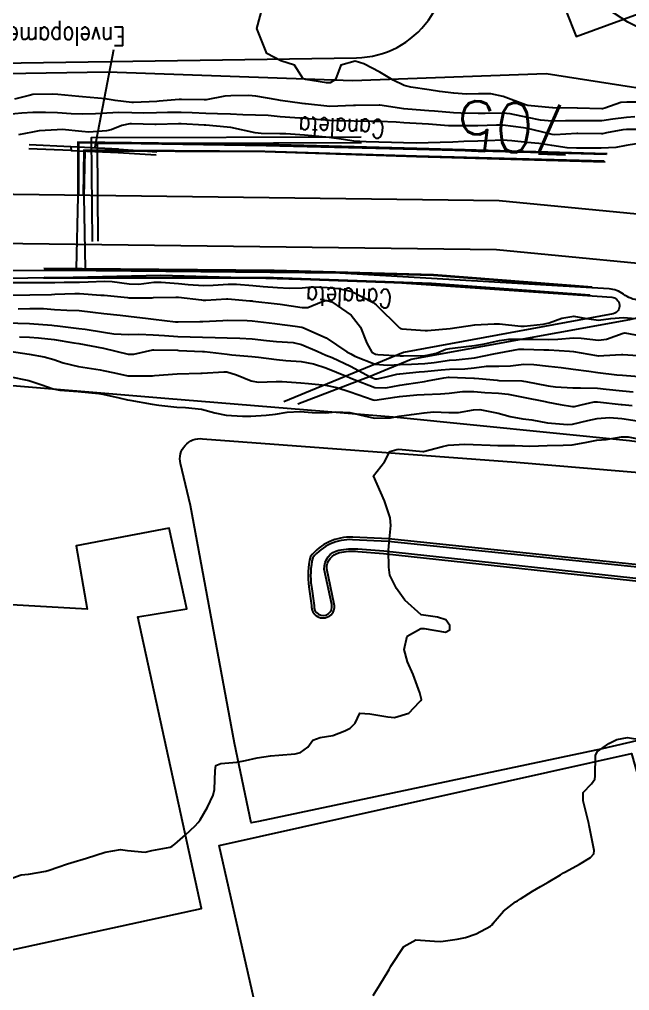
# Model space of a CAD drawing. Header units: metres. Extents: x 286371 to 293043, y 7462578 to 7466404.
# Drawn here: x 289545.4 to 289594.7, y 7464607.6 to 7464686.1 of the extents above; entities that cross this region are included whole.
import ezdxf
from ezdxf.enums import TextEntityAlignment as Align

# ---------------------------------------------------------------- set-up
doc = ezdxf.new("R2010")
doc.units = ezdxf.units.M
doc.header["$MEASUREMENT"] = 0
doc.linetypes.add('CONTINUO', pattern=[0])
doc.linetypes.add('TRACEJADO', pattern=[8.7, 8, -0.7])
for name, color, linetype in [('CANALETA', 151, 'Continuous'), ('Canaleta de Drenagem', 151, 'Continuous'), ('Canteiro', 45, 'Continuous'), ('Cotas', 45, 'Continuous'), ('Curvas de Nivel 1m', 11, 'Continuous'), ('Curvas de Nivel 5m', 15, 'Continuous'), ('Divisas', 45, 'Continuous'), ('Edificações', 30, 'Continuous'), ('ENVELOPAMENTO', 45, 'CONTINUO'), ('Linha Férrea', 20, 'Continuous'), ('TEXTO', 45, 'Continuous'), ('Vias primárias', 230, 'Continuous')]:
    doc.layers.add(name, color=color, linetype=linetype)
doc.styles.add('ROMANS', font='romans', dxfattribs={"height": 0.2})
doc.styles.add('Style-STANDARD', font='STANDARD.shx')

msp = doc.modelspace()

# ---------------------------------------------------------------- linework, layer by layer
at = {"layer": 'CANALETA', "linetype": 'CONTINUO'}
for points in [[(289592.86, 7464675.222, 702.845), (289577.474, 7464675.652, 702.927), (289565.3, 7464675.96, 702.918), (289550.087, 7464676.151, 703.279), (289550.083, 7464671.773, 703.29), (289549.93, 7464665.959, 703.289)], [(289592.799, 7464675.167, 702.727), (289577.472, 7464675.564, 702.728), (289565.312, 7464675.876, 702.784), (289550.131, 7464676.098, 702.693), (289550.123, 7464671.835, 702.716)], [(289592.632, 7464674.633, 702.643), (289577.459, 7464675.037, 702.68), (289565.189, 7464675.419, 702.619), (289550.574, 7464675.506, 702.672), (289550.507, 7464671.821, 702.715)], [(289592.697, 7464674.549, 703.405), (289577.443, 7464674.966, 703.263), (289565.219, 7464675.368, 703.313), (289550.641, 7464675.433, 703.279), (289550.555, 7464671.748, 703.288), (289550.67, 7464665.952, 703.274)], [(289547.336, 7464665.984, 703.314), (289565.956, 7464665.81, 703.251), (289578.84, 7464665.46, 703.253), (289591.665, 7464664.459, 703.671)], [(289547.36, 7464665.931, 702.971), (289565.959, 7464665.725, 702.995), (289578.823, 7464665.412, 702.983), (289591.617, 7464664.411, 703.243)], [(289547.291, 7464665.2, 704.559), (289565.86, 7464665.177, 704.463), (289578.64, 7464664.725, 704.46), (289591.483, 7464663.79, 704.365)], [(289547.345, 7464665.259, 702.978), (289565.898, 7464665.237, 702.904), (289578.665, 7464664.769, 702.909), (289591.477, 7464663.826, 703.214)]]:
    msp.add_polyline3d(points, dxfattribs=at)
at = {"layer": 'Canaleta de Drenagem'}
for points in [[(289551.25, 7464668.145), (289551.172, 7464676.527), (289572.992, 7464676.605)], [(289551.727, 7464668.149), (289551.654, 7464676.052), (289572.994, 7464676.128)], [(289567.859, 7464655.023), (289573.715, 7464657.245), (289577.027, 7464658.636), (289594.707, 7464661.843), (289595.838, 7464662.095), (289623.062, 7464658.187), (289624.213, 7464659.355), (289625.044, 7464660.36), (289626.12, 7464664.027), (289626.826, 7464669.15), (289628.31, 7464670.743), (289630.053, 7464671.373), (289633.91, 7464670.928), (289644.37, 7464668.261)]]:
    msp.add_lwpolyline(points, dxfattribs=at)
for points in [[(289644.889, 7464670.076), (289632.167, 7464673.188), (289628.393, 7464673.474), (289624.593, 7464670.379), (289623.339, 7464667.985), (289622.257, 7464660.329), (289622.186, 7464660.179), (289595.467, 7464663.369, -0.130756), (289594.176, 7464663.883, 0.14564), (289593.02, 7464664.304), (289571.254, 7464665.576), (289548.768, 7464665.794), (289528.567, 7464665.675)], [(289528.748, 7464665.011), (289548.507, 7464665.225), (289556.796, 7464665.405), (289574.675, 7464664.894), (289593.229, 7464663.629, -0.84533), (289593.363, 7464662.286), (289576.393, 7464659.166), (289566.73, 7464655.181)]]:
    msp.add_lwpolyline(points, format="xyb", dxfattribs=at)
at = {"layer": 'Canteiro'}
msp.add_lwpolyline([(289598.162, 7464640.593, -0.231779), (289605.423, 7464637.152), (289605.751, 7464637.42), (289606.878, 7464636.036, 0.994955), (289607.95, 7464637.072), (289607.334, 7464637.716, 0.158967), (289600.015, 7464641.326), (289575.175, 7464643.902), (289572.288, 7464644.038, 0.240532), (289569.068, 7464642.58, 0.095289), (289568.952, 7464640.25), (289569.168, 7464638.719, 1.175894), (289570.607, 7464638.789), (289569.997, 7464641.654, -0.369032), (289571.187, 7464643.192, -0.070366), (289572.714, 7464643.291), (289574.81, 7464643.132)], format="xyb", close=True, dxfattribs=at)
at = {"layer": 'Curvas de Nivel 1m', "flags": 128}
for points, elevation in [([(289595.923, 7464679.391), (289594.452, 7464679.402), (289593.982, 7464679.36), (289592.687, 7464678.911), (289592.493, 7464678.864), (289592.443, 7464678.86), (289590.474, 7464678.913), (289590.444, 7464678.914), (289588.474, 7464678.944), (289588.444, 7464678.944), (289587.849, 7464678.983), (289586.446, 7464679.13), (289586.27, 7464679.184), (289584.456, 7464679.842), (289583.453, 7464680.056), (289582.459, 7464680.065), (289581.484, 7464680.053), (289580.459, 7464680.109), (289579.319, 7464680.254), (289578.463, 7464680.396), (289576.997, 7464680.615), (289576.468, 7464680.748), (289575.556, 7464681.168), (289574.484, 7464681.828), (289573.202, 7464682.495), (289572.496, 7464682.698), (289571.337, 7464682.387), (289570.9, 7464681.238), (289570.47, 7464680.957), (289570.171, 7464680.952), (289568.473, 7464681.224), (289568.289, 7464681.287), (289567.586, 7464682.388), (289566.496, 7464682.747), (289565.366, 7464683.332), (289564.534, 7464685.344), (289565.098, 7464687.334)], 707), ([(289604.463, 7464686.726), (289603.936, 7464685.341), (289603.535, 7464684.739), (289602.521, 7464683.882), (289600.504, 7464682.794), (289599.546, 7464681.75), (289598.611, 7464680.822), (289598.495, 7464680.803), (289598.474, 7464680.803), (289598.388, 7464680.826), (289598.177, 7464681.131), (289597.366, 7464682.842), (289596.534, 7464684.854), (289594.549, 7464685.867), (289592.912, 7464686.909)], 708), ([(289595.109, 7464678.196), (289594.433, 7464678.164), (289593.322, 7464678.01), (289592.429, 7464677.898), (289591.484, 7464677.873), (289590.428, 7464677.892), (289589.499, 7464677.887), (289588.427, 7464677.865), (289587.477, 7464677.94), (289586.431, 7464678.148), (289585.012, 7464678.449), (289584.436, 7464678.511), (289583.002, 7464678.49), (289582.435, 7464678.481), (289581.028, 7464678.493), (289580.435, 7464678.521), (289578.901, 7464678.654), (289578.438, 7464678.696), (289576.761, 7464678.828), (289576.44, 7464678.862), (289574.486, 7464679.141), (289574.443, 7464679.145), (289572.52, 7464679.136), (289572.443, 7464679.137), (289572.359, 7464679.133), (289570.441, 7464679.041), (289568.468, 7464679.259), (289568.444, 7464679.258), (289568.213, 7464679.288), (289566.447, 7464679.538), (289566.19, 7464679.576), (289564.452, 7464679.877), (289563.879, 7464679.926), (289562.452, 7464679.915), (289561.949, 7464679.885), (289560.447, 7464679.589), (289560.281, 7464679.572), (289558.447, 7464679.612), (289558.277, 7464679.606), (289556.659, 7464679.461), (289556.453, 7464679.455), (289554.577, 7464679.357), (289554.442, 7464679.363), (289553.084, 7464679.515), (289552.446, 7464679.628), (289552.316, 7464679.657), (289550.448, 7464679.832), (289550.151, 7464679.857), (289548.45, 7464680.005), (289548.003, 7464680.039), (289546.45, 7464680.009), (289546.131, 7464679.938), (289544.945, 7464679.637)], 706), ([(289595.243, 7464676.025), (289594.394, 7464675.884), (289593.553, 7464675.734), (289592.389, 7464675.675), (289591.631, 7464675.684), (289590.395, 7464675.686), (289589.64, 7464675.711), (289588.398, 7464675.884), (289587.336, 7464676.055), (289586.401, 7464676.139), (289585.158, 7464676.267), (289584.403, 7464676.313), (289583.18, 7464676.275), (289582.402, 7464676.25), (289581.277, 7464676.205), (289580.4, 7464676.165), (289579.365, 7464676.145), (289578.399, 7464676.096), (289577.459, 7464676.078), (289576.398, 7464676.102), (289575.432, 7464676.135), (289574.399, 7464676.172), (289573.378, 7464676.184), (289572.399, 7464676.237), (289571.55, 7464676.38), (289570.404, 7464676.551), (289569.003, 7464676.678), (289568.406, 7464676.732), (289566.88, 7464676.834), (289566.407, 7464676.843), (289564.893, 7464676.851), (289564.407, 7464676.906), (289562.443, 7464677.345), (289562.414, 7464677.352), (289562.16, 7464677.378), (289560.416, 7464677.536), (289560.281, 7464677.541), (289558.417, 7464677.648), (289558.205, 7464677.65), (289556.416, 7464677.592), (289556.289, 7464677.593), (289554.416, 7464677.653), (289554.267, 7464677.646), (289553.633, 7464677.506), (289552.77, 7464677.158), (289552.407, 7464677.068), (289550.975, 7464676.976), (289550.406, 7464677.031), (289548.81, 7464677.176), (289548.408, 7464677.159), (289546.944, 7464677.068), (289546.404, 7464676.972), (289545.28, 7464676.753)], 704), ([(289544.221, 7464664.807), (289545.401, 7464664.81), (289546.222, 7464664.82), (289547.001, 7464664.824), (289548.223, 7464664.824), (289548.959, 7464664.838), (289550.224, 7464664.853), (289550.904, 7464664.864), (289552.225, 7464664.934), (289552.841, 7464664.899), (289554.222, 7464664.703), (289555.008, 7464664.697), (289556.225, 7464664.84), (289556.822, 7464664.858), (289558.224, 7464664.734), (289558.992, 7464664.654), (289560.222, 7464664.582), (289561.01, 7464664.605), (289562.224, 7464664.691), (289562.912, 7464664.676), (289564.222, 7464664.566), (289565.052, 7464664.502), (289566.221, 7464664.42), (289567.157, 7464664.363), (289568.221, 7464664.402), (289569.021, 7464664.474), (289570.222, 7464664.425), (289571.137, 7464664.324), (289572.217, 7464664.08), (289573.959, 7464663.198), (289574.191, 7464663.014), (289576.073, 7464661.166), (289576.163, 7464661.095), (289576.255, 7464661.07), (289578.161, 7464660.931), (289578.351, 7464660.942), (289580.164, 7464661.104), (289582.169, 7464661.391), (289583.724, 7464661.487), (289584.171, 7464661.471), (289585.882, 7464661.295), (289586.168, 7464661.294), (289587.704, 7464661.449), (289588.173, 7464661.561), (289589.194, 7464661.944), (289590.181, 7464662.096), (289591.196, 7464661.912), (289592.177, 7464661.774), (289593.173, 7464661.906), (289594.181, 7464661.981), (289595.149, 7464661.9)], 704), ([(289545.25, 7464662.694), (289546.19, 7464662.708), (289547.295, 7464662.707), (289548.19, 7464662.645), (289549.181, 7464662.578), (289550.189, 7464662.545), (289551.298, 7464662.427), (289552.186, 7464662.31), (289553.507, 7464662.182), (289554.183, 7464662.102), (289555.752, 7464661.899), (289556.18, 7464661.852), (289557.974, 7464661.641), (289558.177, 7464661.631), (289559.928, 7464661.658), (289560.178, 7464661.664), (289561.806, 7464661.754), (289562.18, 7464661.772), (289563.775, 7464661.756), (289564.18, 7464661.725), (289565.997, 7464661.497), (289566.176, 7464661.474), (289567.65, 7464661.292), (289568.173, 7464661.212), (289568.262, 7464661.193), (289570.15, 7464660.348), (289571.833, 7464659.229), (289572.131, 7464659.05), (289572.479, 7464658.869), (289574.119, 7464658.217), (289575.148, 7464658.15), (289576.12, 7464658.198), (289577.039, 7464658.232), (289578.121, 7464658.288), (289578.884, 7464658.362), (289580.125, 7464658.531), (289580.649, 7464658.574), (289582.129, 7464658.727), (289583.692, 7464659.043), (289584.136, 7464659.146), (289585.726, 7464659.425), (289586.141, 7464659.439), (289587.733, 7464659.388), (289588.14, 7464659.368), (289589.807, 7464659.282), (289590.139, 7464659.253), (289591.999, 7464658.916), (289592.134, 7464658.889), (289592.163, 7464658.885), (289592.584, 7464658.908), (289594.025, 7464658.997), (289594.136, 7464658.997), (289596.114, 7464658.875)], 706), ([(289544.277, 7464661.548), (289546.172, 7464661.507), (289547.963, 7464661.381), (289548.171, 7464661.355), (289548.428, 7464661.323), (289550.167, 7464661.108), (289550.674, 7464661.039), (289552.163, 7464660.801), (289552.996, 7464660.678), (289554.161, 7464660.623), (289555.002, 7464660.641), (289556.161, 7464660.598), (289557.074, 7464660.537), (289558.16, 7464660.469), (289559.152, 7464660.427), (289560.159, 7464660.399), (289561.178, 7464660.369), (289562.159, 7464660.353), (289563.184, 7464660.334), (289564.158, 7464660.272), (289565.337, 7464660.139), (289566.149, 7464660.058), (289567.478, 7464659.964), (289568.145, 7464659.818), (289569.428, 7464659.265), (289570.13, 7464658.956), (289570.622, 7464658.752), (289572.116, 7464658.053), (289573.718, 7464657.2), (289574.102, 7464657.036), (289574.265, 7464657.028), (289574.893, 7464657.183), (289575.871, 7464657.405), (289576.108, 7464657.437), (289577.659, 7464657.593), (289578.112, 7464657.633), (289579.458, 7464657.77), (289580.115, 7464657.826), (289581.349, 7464657.852), (289582.117, 7464657.916), (289583.111, 7464658.047), (289584.119, 7464658.063), (289585.043, 7464658.098), (289586.122, 7464658.209), (289586.932, 7464658.182), (289588.12, 7464658.053), (289589.138, 7464657.94), (289590.117, 7464657.822), (289591.387, 7464657.654), (289592.113, 7464657.543), (289593.646, 7464657.357), (289594.111, 7464657.325), (289595.765, 7464657.204)], 707), ([(289545.353, 7464660.44), (289546.156, 7464660.399), (289546.899, 7464660.354), (289548.153, 7464660.208), (289549.757, 7464659.954), (289550.149, 7464659.884), (289552.144, 7464659.524), (289554.137, 7464659.035), (289554.6, 7464659.025), (289556.143, 7464659.373), (289556.222, 7464659.384), (289558.143, 7464659.343), (289558.24, 7464659.336), (289560.142, 7464659.241), (289560.313, 7464659.231), (289562.139, 7464659.031), (289562.518, 7464658.987), (289564.134, 7464658.846), (289564.674, 7464658.795), (289566.123, 7464658.602), (289566.897, 7464658.529), (289568.121, 7464658.443), (289569.13, 7464658.259), (289570.114, 7464657.916), (289571.837, 7464657.228), (289572.103, 7464657.124), (289572.282, 7464657.041), (289574.091, 7464656.341), (289574.967, 7464656.305), (289576.094, 7464656.524), (289576.638, 7464656.614), (289578.1, 7464656.832), (289578.355, 7464656.876), (289579.654, 7464657.111), (289580.045, 7464657.166), (289580.105, 7464657.168), (289582.083, 7464657.096), (289582.104, 7464657.098), (289582.13, 7464657.099), (289582.504, 7464657.066), (289583.986, 7464656.92), (289584.102, 7464656.912), (289585.97, 7464656.875), (289586.102, 7464656.86), (289586.28, 7464656.823), (289588.097, 7464656.473), (289588.68, 7464656.381), (289590.094, 7464656.296), (289590.722, 7464656.307), (289592.094, 7464656.272), (289592.785, 7464656.212), (289594.092, 7464656.077), (289594.968, 7464655.995)], 708), ([(289544.516, 7464659.272), (289546.135, 7464659.023), (289547.349, 7464658.816), (289548.129, 7464658.59), (289548.88, 7464658.334), (289550.121, 7464658.036), (289551.893, 7464657.752), (289552.117, 7464657.714), (289553.052, 7464657.51), (289554.111, 7464657.289), (289554.337, 7464657.265), (289556.111, 7464657.286), (289556.282, 7464657.292), (289558.114, 7464657.434), (289560.027, 7464657.494), (289560.115, 7464657.496), (289561.883, 7464657.613), (289562.117, 7464657.593), (289562.902, 7464657.363), (289564.097, 7464656.873), (289564.655, 7464656.777), (289566.097, 7464656.823), (289566.591, 7464656.813), (289568.095, 7464656.712), (289568.721, 7464656.649), (289570.093, 7464656.514), (289571.003, 7464656.328), (289572.085, 7464655.975), (289573.942, 7464655.33), (289574.076, 7464655.317), (289575.688, 7464655.562), (289576.081, 7464655.618), (289577.486, 7464655.74), (289578.084, 7464655.774), (289579.389, 7464655.81), (289580.086, 7464655.885), (289581.167, 7464656.009), (289582.088, 7464655.999), (289582.964, 7464655.933), (289584.087, 7464655.882), (289584.859, 7464655.802), (289586.082, 7464655.549), (289587.859, 7464655.196), (289588.077, 7464655.159), (289589.079, 7464654.959), (289590.072, 7464654.789), (289590.218, 7464654.796), (289590.76, 7464654.934), (289591.827, 7464655.169), (289592.078, 7464655.173), (289593.989, 7464654.973), (289594.075, 7464654.964), (289594.886, 7464654.872)], 709), ([(289544.516, 7464616.612), (289545.494, 7464616.963), (289546.091, 7464617.02), (289547.499, 7464617.237), (289547.767, 7464617.323), (289548.469, 7464617.58), (289549.241, 7464617.835), (289549.509, 7464617.917), (289550.766, 7464618.295), (289551.519, 7464618.534), (289552.273, 7464618.773), (289553.526, 7464618.989), (289554.103, 7464618.916), (289555.52, 7464618.773), (289556.064, 7464618.925), (289557.529, 7464619.181), (289557.708, 7464619.265), (289557.908, 7464619.439), (289558.774, 7464620.191), (289559.554, 7464620.906), (289559.797, 7464621.174), (289559.957, 7464621.409), (289560.545, 7464622.429), (289561.022, 7464623.393), (289561.131, 7464623.862), (289561.166, 7464625.391), (289561.244, 7464625.776), (289561.633, 7464625.961), (289562.939, 7464626.06), (289563.637, 7464626.193), (289564.569, 7464626.412), (289565.643, 7464626.565), (289566.323, 7464626.632), (289567.643, 7464626.741), (289568.078, 7464626.845), (289568.658, 7464627.269), (289569.08, 7464627.846), (289569.666, 7464628.044), (289570.691, 7464628.212), (289571.672, 7464628.602), (289572.078, 7464628.816), (289572.5, 7464629.212), (289572.87, 7464630.027), (289573.69, 7464629.97), (289575.132, 7464629.726), (289575.684, 7464629.678), (289576.822, 7464630.017), (289577.701, 7464630.921), (289577.802, 7464631.033), (289577.865, 7464631.132), (289577.715, 7464631.672), (289577.172, 7464633.143), (289576.735, 7464634.174), (289576.446, 7464635.154), (289576.69, 7464636.252), (289577.8, 7464636.864), (289578.073, 7464636.857), (289579.796, 7464636.573), (289580.145, 7464636.754), (289580.149, 7464637.099), (289579.811, 7464637.573), (289579.153, 7464637.776), (289577.817, 7464637.967), (289576.497, 7464639.155), (289575.848, 7464640.08), (289575.299, 7464641.173), (289575.224, 7464641.824), (289575.186, 7464643.175), (289575.237, 7464643.841), (289575.389, 7464645.172), (289575.315, 7464645.792), (289574.853, 7464647.181), (289573.984, 7464649.194), (289574.858, 7464650.325), (289575.289, 7464651.175), (289575.852, 7464651.331), (289576.017, 7464651.339), (289577.976, 7464651.174), (289578.015, 7464651.176), (289579.555, 7464651.577), (289580.023, 7464651.676), (289581.353, 7464651.756), (289582.024, 7464651.727), (289583.411, 7464651.666), (289584.023, 7464651.653), (289585.401, 7464651.646), (289586.023, 7464651.615), (289586.606, 7464651.586), (289588.024, 7464651.636), (289589.304, 7464651.676), (289590.025, 7464651.698), (289591.075, 7464651.882), (289592.032, 7464652.085), (289592.79, 7464652.146), (289594.036, 7464652.336), (289594.567, 7464652.345), (289596.032, 7464652.049)], 711), ([(289573.944, 7464607.195), (289574.483, 7464608.062), (289575.175, 7464609.177), (289575.248, 7464609.305), (289575.38, 7464609.562), (289576.439, 7464611.154), (289577.412, 7464611.693), (289578.919, 7464611.605), (289579.411, 7464611.555), (289580.747, 7464611.751), (289581.416, 7464611.894), (289582.289, 7464612.193), (289583.431, 7464612.815), (289583.557, 7464612.918), (289583.663, 7464613.041), (289584.473, 7464614.005), (289585.46, 7464614.763), (289585.616, 7464614.857), (289585.852, 7464615.009), (289586.834, 7464615.634), (289587.479, 7464616.006), (289588.1, 7464616.36), (289589.082, 7464616.961), (289589.335, 7464617.118), (289589.498, 7464617.204), (289590.64, 7464617.804), (289591.515, 7464618.353), (289591.782, 7464618.658), (289591.801, 7464618.92), (289591.544, 7464620.266), (289591.41, 7464620.927), (289591.37, 7464621.114), (289590.915, 7464622.934), (289590.922, 7464623.607), (289591.605, 7464624.317), (289591.858, 7464624.673), (289591.906, 7464624.92), (289591.927, 7464626.632), (289592.086, 7464626.918), (289592.999, 7464627.559), (289593.659, 7464627.894), (289594.498, 7464628.046), (289595.659, 7464627.852)], 712)]:
    msp.add_lwpolyline(points, dxfattribs=dict(at, elevation=elevation))
at = {"layer": 'Curvas de Nivel 5m', "flags": 128}
for points, elevation in [([(289596.082, 7464677.188), (289594.419, 7464677.189), (289594.143, 7464677.164), (289592.812, 7464676.908), (289592.486, 7464676.84), (289592.412, 7464676.834), (289590.493, 7464676.863), (289590.413, 7464676.861), (289588.622, 7464676.76), (289588.411, 7464676.78), (289587.565, 7464676.987), (289586.418, 7464677.267), (289586.098, 7464677.33), (289584.421, 7464677.528), (289583.927, 7464677.536), (289582.42, 7464677.477), (289582.022, 7464677.469), (289580.42, 7464677.478), (289580.027, 7464677.493), (289578.421, 7464677.614), (289577.908, 7464677.646), (289576.423, 7464677.731), (289575.814, 7464677.773), (289574.424, 7464677.839), (289573.78, 7464677.838), (289572.424, 7464677.848), (289571.076, 7464677.894), (289570.424, 7464677.911), (289569.736, 7464677.953), (289568.426, 7464678.061), (289567.608, 7464678.115), (289566.428, 7464678.219), (289565.451, 7464678.307), (289564.429, 7464678.338), (289563.419, 7464678.37), (289562.43, 7464678.43), (289561.366, 7464678.455), (289560.43, 7464678.479), (289559.329, 7464678.523), (289558.431, 7464678.55), (289557.334, 7464678.548), (289556.43, 7464678.521), (289555.417, 7464678.492), (289554.429, 7464678.522), (289553.395, 7464678.545), (289552.429, 7464678.495), (289551.512, 7464678.454), (289550.427, 7464678.43), (289549.54, 7464678.455), (289548.428, 7464678.53), (289547.461, 7464678.566), (289546.428, 7464678.559), (289545.562, 7464678.492), (289544.425, 7464678.39)], 705), ([(289544.36, 7464663.805), (289546.207, 7464663.825), (289547.939, 7464663.858), (289548.208, 7464663.867), (289549.838, 7464663.931), (289550.21, 7464663.927), (289551.929, 7464663.808), (289552.208, 7464663.79), (289554.104, 7464663.598), (289554.206, 7464663.592), (289556.079, 7464663.593), (289556.206, 7464663.596), (289558.001, 7464663.644), (289558.207, 7464663.631), (289560.061, 7464663.407), (289560.204, 7464663.387), (289560.221, 7464663.387), (289560.43, 7464663.401), (289562.086, 7464663.497), (289562.206, 7464663.497), (289563.987, 7464663.348), (289564.204, 7464663.328), (289564.224, 7464663.324), (289566.201, 7464663.102), (289566.439, 7464663.072), (289568.197, 7464662.801), (289568.674, 7464662.798), (289569.781, 7464663.261), (289570.102, 7464663.36), (289570.206, 7464663.359), (289570.599, 7464663.249), (289572.183, 7464662.176), (289572.921, 7464661.213), (289573.443, 7464659.906), (289573.85, 7464659.199), (289574.132, 7464659.029), (289574.323, 7464659), (289576.13, 7464658.903), (289576.395, 7464658.896), (289578.131, 7464658.923), (289578.323, 7464658.94), (289579.076, 7464659.12), (289579.828, 7464659.42), (289580.14, 7464659.492), (289580.585, 7464659.54), (289582.144, 7464659.734), (289582.947, 7464659.86), (289584.151, 7464660.139), (289584.924, 7464660.251), (289586.153, 7464660.253), (289586.91, 7464660.236), (289588.153, 7464660.219), (289588.874, 7464660.243), (289590.155, 7464660.348), (289590.766, 7464660.324), (289592.153, 7464660.166), (289592.822, 7464660.236), (289594.162, 7464660.73), (289594.299, 7464660.745), (289596.157, 7464660.414)], 705), ([(289544.526, 7464657.23), (289546.103, 7464656.893), (289547.166, 7464656.541), (289548.093, 7464656.217), (289548.629, 7464656.121), (289550.091, 7464656.019), (289551.767, 7464655.851), (289552.088, 7464655.795), (289553.41, 7464655.505), (289554.082, 7464655.346), (289554.267, 7464655.306), (289556.077, 7464654.993), (289556.624, 7464654.905), (289558.07, 7464654.739), (289558.778, 7464654.716), (289560.062, 7464654.592), (289561.154, 7464654.292), (289562.055, 7464654.094), (289563.389, 7464654.019), (289564.054, 7464654.006), (289565.296, 7464654.086), (289566.057, 7464654.193), (289567.007, 7464654.353), (289568.061, 7464654.407), (289569.007, 7464654.323), (289570.06, 7464654.298), (289570.939, 7464654.363), (289572.061, 7464654.324), (289573.22, 7464654.043), (289574.054, 7464653.858), (289575.339, 7464653.891), (289576.057, 7464654.027), (289577.047, 7464654.162), (289578.061, 7464654.29), (289578.823, 7464654.363), (289580.062, 7464654.311), (289580.843, 7464654.312), (289582.066, 7464654.532), (289582.567, 7464654.567), (289584.062, 7464654.258), (289585.013, 7464653.98), (289586.056, 7464653.815), (289586.767, 7464653.713), (289588.052, 7464653.493), (289589.659, 7464653.341), (289590.05, 7464653.37), (289591.306, 7464653.675), (289592.058, 7464653.842), (289593.051, 7464653.907), (289594.058, 7464653.819), (289595.288, 7464653.633)], 710)]:
    msp.add_lwpolyline(points, dxfattribs=dict(at, elevation=elevation))
at = {"layer": 'Divisas'}
for points in [[(289525.938, 7464681.409), (289552.504, 7464681.832), (289572.284, 7464681.144), (289587.928, 7464681.719), (289602.087, 7464679.502), (289618.639, 7464677.461), (289641.435, 7464672.054), (289662.125, 7464666.091), (289684.444, 7464660.032)], [(289664.5, 7464640.882), (289636.297, 7464646.669), (289614.592, 7464649.34), (289594.675, 7464652.012), (289575.889, 7464653.913), (289557.108, 7464655.451), (289542.186, 7464656.68), (289530.421, 7464657.502), (289530.831, 7464651.715)]]:
    msp.add_lwpolyline(points, dxfattribs=at)
at = {"layer": 'Edificações'}
for points in [[(289598.182, 7464687.549), (289600.969, 7464680.062), (289617.783, 7464678.109), (289610.366, 7464712.933), (289579.516, 7464701.874), (289584.933, 7464687.403), (289588.7, 7464688.933), (289590.349, 7464684.697), (289598.182, 7464687.549)], [(289543.62, 7464610.647), (289560.076, 7464614.238), (289554.935, 7464637.799), (289558.898, 7464638.457), (289557.466, 7464644.975), (289549.948, 7464643.544), (289550.823, 7464638.417), (289537.156, 7464639.212)]]:
    msp.add_lwpolyline(points, close=True, dxfattribs=at)
msp.add_lwpolyline([(289564.621, 7464605.542), (289561.503, 7464619.318), (289594.843, 7464626.761), (289601.72, 7464602.301)], dxfattribs=at)
at = {"layer": 'ENVELOPAMENTO', "linetype": 'TRACEJADO', "flags": 128}
for points in [[(289549.509, 7464675.775), (289546.139, 7464675.949)], [(289549.528, 7464675.498), (289546.12, 7464675.619)], [(289553.334, 7464675.334), (289556.402, 7464675.128)], [(289553.389, 7464675.6), (289556.457, 7464675.374)]]:
    msp.add_lwpolyline(points, dxfattribs=at)
at = {"layer": 'ENVELOPAMENTO', "linetype": 'CONTINUO'}
for points in [[(289553.334, 7464675.334, 703.25), (289553.376, 7464675.588, 703.244), (289549.509, 7464675.775, 703.292)], [(289549.509, 7464675.775, 703.292), (289549.528, 7464675.498, 703.262), (289553.334, 7464675.334, 703.25)]]:
    msp.add_polyline3d(points, dxfattribs=at)
at = {"layer": 'Linha Férrea'}
for points in [[(289231.773, 7464697.964), (289245.618, 7464693.202), (289261.441, 7464688.13), (289271.165, 7464685.31), (289293.742, 7464679.91), (289324.362, 7464675.263), (289363.059, 7464671.387), (289433.625, 7464669.973), (289520.059, 7464672.272), (289584.125, 7464671.458), (289618.996, 7464668.084), (289632.42, 7464665.769), (289660.076, 7464659.292)], [(289659.005, 7464655.435), (289631.623, 7464661.847), (289618.463, 7464664.117), (289583.906, 7464667.461), (289520.087, 7464668.271), (289433.638, 7464665.972), (289362.819, 7464667.391), (289323.718, 7464671.307), (289297.735, 7464674.634), (289273.373, 7464680.288), (289264.082, 7464682.562), (289248.116, 7464687.88), (289239.546, 7464690.847)]]:
    msp.add_lwpolyline(points, dxfattribs=at)
at = {"layer": 'TEXTO', "linetype": 'CONTINUO'}
msp.add_polyline3d([(289551.462, 7464675.637, 0), (289552.999, 7464683.647, 0)], dxfattribs=at)
at = {"layer": 'Vias primárias'}
for points in [[(289562.202, 7464535.534), (289560.199, 7464534.703, -0.208925), (289552.47, 7464534.847, -0.156686), (289548.763, 7464538.242, -0.107041), (289546.015, 7464546.962), (289536.713, 7464595.672, 0.041192), (289524.572, 7464639.364, 0.023482), (289502.788, 7464690.84), (289501.07, 7464695.129, -0.08925), (289497.348, 7464713.233, -0.170871), (289504.669, 7464735.798, -0.249948), (289527.997, 7464746.461, -0.121654), (289548.927, 7464739.913, -0.13243), (289554.678, 7464733.888, -0.524129), (289541.55, 7464690.309, -0.1369), (289534.094, 7464688.683), (289507.082, 7464687.885), (289441.751, 7464689.19), (289425.57, 7464689.067, 0), (289423.143, 7464689.048, -0.791414), (289422.717, 7464690.793, -0.048655), (289424.129, 7464691.347, -0.276126)], [(289545.504, 7464682.565), (289572.609, 7464682.987, 0.504476), (289579.424, 7464692.516), (289574.733, 7464707.313)], [(289333.705, 7464682.444), (289384.304, 7464682.271), (289486.055, 7464681.64), (289545.504, 7464682.565, 0.149511)], [(289562.202, 7464535.534), (289585.234, 7464546.006), (289614.967, 7464559.555), (289630.513, 7464566.511, 0.40325), (289632.409, 7464571.211), (289621.998, 7464594.456), (289613.188, 7464613.685), (289606.754, 7464628.444, 0.421281), (289603.463, 7464629.691), (289592.457, 7464627.14), (289564.668, 7464621.265), (289564.101, 7464621.145), (289562.737, 7464627.599), (289559.181, 7464646.792), (289558.375, 7464650.185, -0.519626), (289560.159, 7464652.198), (289585.505, 7464650.296), (289603.12, 7464648.826, -0.317124), (289604.148, 7464647.965), (289604.375, 7464646.281, 0.263377), (289604.847, 7464645.66, 0.074362)]]:
    msp.add_lwpolyline(points, format="xyb", dxfattribs=at)
msp.add_lwpolyline([(289598.153, 7464640.393, -0.238108), (289605.391, 7464636.868), (289605.723, 7464637.139), (289606.728, 7464635.903, 1), (289608.094, 7464637.211), (289607.476, 7464637.857, 0.159108), (289600.039, 7464641.525), (289575.19, 7464644.101), (289572.297, 7464644.238, 0.243398), (289568.884, 7464642.671, 0.097023), (289568.754, 7464640.222), (289568.966, 7464638.715, 1.158785), (289570.803, 7464638.831), (289570.196, 7464641.679, -0.365621), (289571.228, 7464642.996, -0.070366), (289572.698, 7464643.092), (289574.792, 7464642.933)], format="xyb", close=True, dxfattribs=at)

# ---------------------------------------------------------------- texts
at = {"layer": 'Cotas', "style": 'Style-STANDARD'}
msp.add_text('705', height=4, rotation=177.59583, dxfattribs=at).set_placement((289585.375, 7464677.34, 705), align=Align.MIDDLE_CENTER)
at = {"layer": 'TEXTO', "style": 'ROMANS', "width": 0.8}
for s, rotation, p in [('Envelopamento', 180, (289553.923, 7464685.453)), ('Canaleta', 178.19328, (289574.891, 7464677.969)), ('Canaleta', 178.19328, (289575.493, 7464664.25))]:
    msp.add_text(s, height=1.5, rotation=rotation, dxfattribs=at).set_placement(p)

doc.saveas('drawing.dxf')
